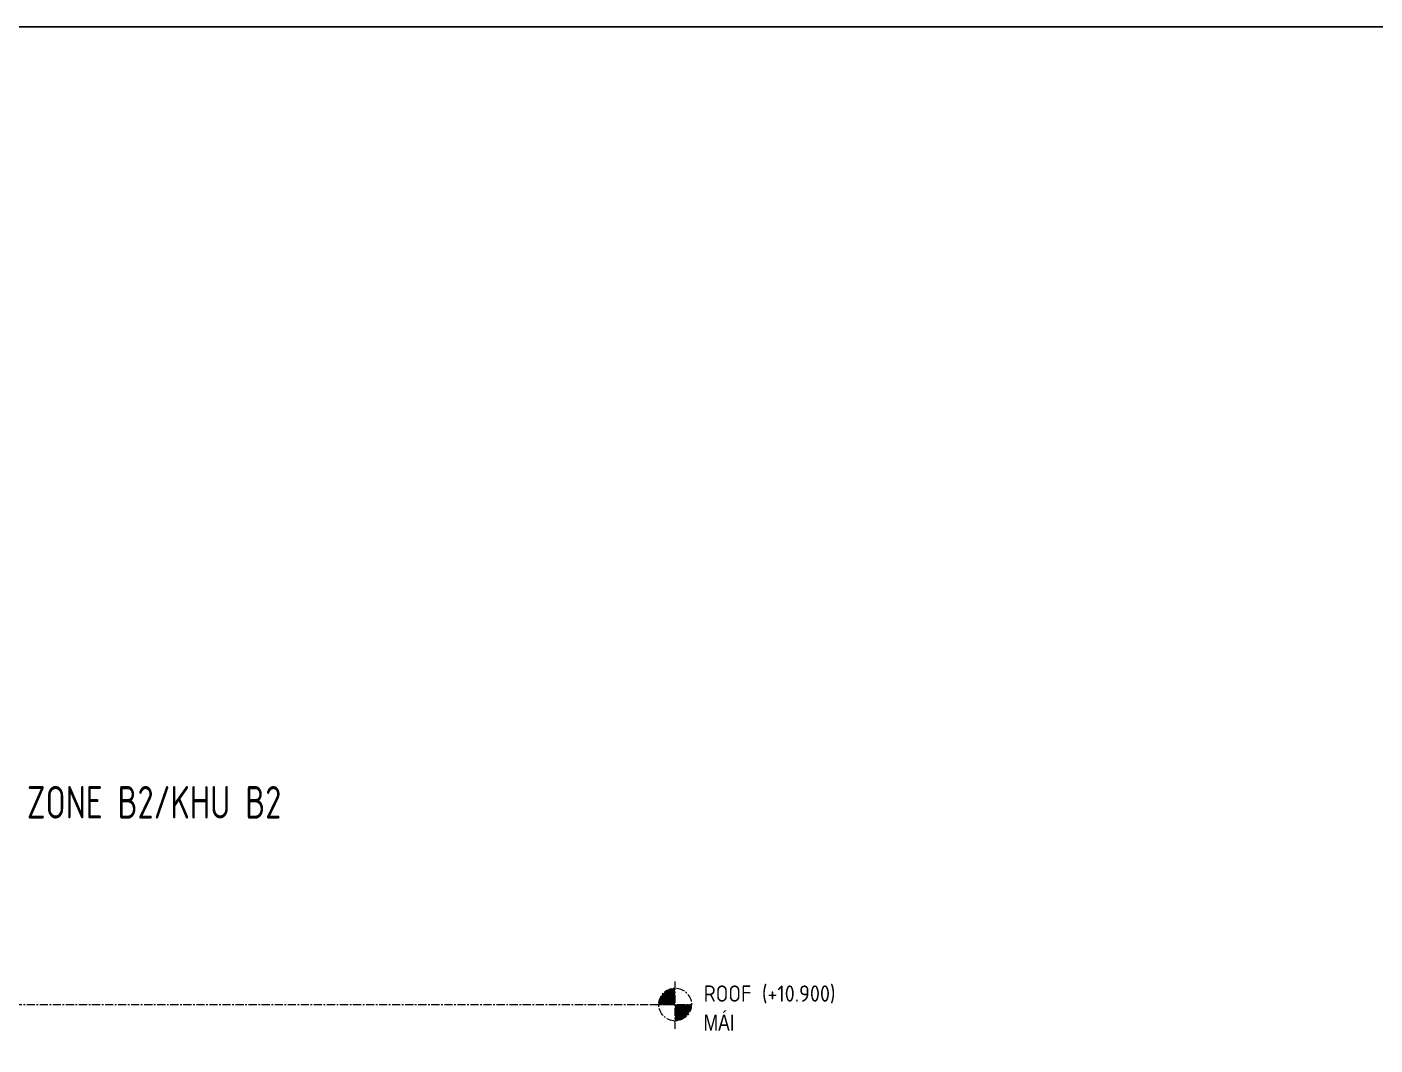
# Model space of a CAD drawing. Header units: millimetres. Extents: x -197 to 1453, y -101 to 618.
# Drawn here: x 587.1 to 793.7, y 461.6 to 617.7 of the extents above; entities that cross this region are included whole.
import ezdxf

# ---------------------------------------------------------------- set-up
doc = ezdxf.new("R2010")
doc.units = ezdxf.units.MM
doc.linetypes.add('HC-B_EC0-112 ZONE B-TELEPHONE & DATA SYSTEM SCHEMATIC (200529)$0$xx-219010_E-Tell & Data System Floor line$0$CENTER', pattern=[2, 1.25, -0.25, 0.25, -0.25])
doc.layers.add('HC-B_EC0-112 ZONE B-TELEPHONE & DATA SYSTEM SCHEMATIC (200529)$0$GEC-G-ANNO-TEXT-EN', color=7, linetype='Continuous')
doc.layers.add('HC-B_EC0-112 ZONE B-TELEPHONE & DATA SYSTEM SCHEMATIC (200529)$0$xx-219010_E-Tell & Data System Floor line$0$GEC-G-DIAG-FLOR', color=8, linetype='HC-B_EC0-112 ZONE B-TELEPHONE & DATA SYSTEM SCHEMATIC (200529)$0$xx-219010_E-Tell & Data System Floor line$0$CENTER', lineweight=9)
doc.styles.add('HC-B_EC0-112 ZONE B-TELEPHONE & DATA SYSTEM SCHEMATIC (200529)$0$x-219010-E-00_Tell & Data System Schematic$0$GEC-EN_Text Style-2.5mm-Isocp', font='isocp.shx', dxfattribs={"width": 0.8, "height": 2.5})
doc.styles.add('HC-B_EC0-112 ZONE B-TELEPHONE & DATA SYSTEM SCHEMATIC (200529)$0$xx-219010_E-Tell & Data System Floor line$0$GEC-EN_Text Style-2.5mm-Isocp', font='isocp.shx', dxfattribs={"height": 2.5})
doc.styles.add('HC-B_EC0-112 ZONE B-TELEPHONE & DATA SYSTEM SCHEMATIC (200529)$0$xx-219010_E-Tell & Data System Floor line$0$GEC-VN_Text Style-2.5mm-Hoatbif-WF 0.8', font='hoatbif.shx', dxfattribs={"width": 0.8, "height": 2.5})

# ---------------------------------------------------------------- blocks, each defined once
blk = doc.blocks.new('HC-B_EC0-112 ZONE B-TELEPHONE & DATA SYSTEM SCHEMATIC (200529)$0$xx-219010_E-Tell & Data System Floor line$0$GEC-M&E_ELEVATION LEVEL')
at = {"lineweight": 9}
h = blk.add_hatch(color=251, dxfattribs=at)
edge = h.paths.add_edge_path(flags=0)
edge.add_line((0, 0), (-2.5, 0))
edge.add_arc((0, 0), 2.5, 90, 180, ccw=False)
edge.add_line((0, 2.5), (0, 0))
h = blk.add_hatch(color=251, dxfattribs=at)
edge = h.paths.add_edge_path(flags=0)
edge.add_line((0, 0), (2.5, 0))
edge.add_arc((0, 0), 2.5, -90, 0, ccw=False)
edge.add_line((0, -2.5), (0, 0))
for p, q in [((0, -3.75), (0, 3.75)), ((-3.75, 0), (2.5, 0))]:
    blk.add_line(p, q, dxfattribs=at)
blk.add_circle((0, 0), 2.5, dxfattribs=at)
at = {"color": 7, "style": 'HC-B_EC0-112 ZONE B-TELEPHONE & DATA SYSTEM SCHEMATIC (200529)$0$xx-219010_E-Tell & Data System Floor line$0$GEC-EN_Text Style-2.5mm-Isocp'}
for tag, p in [('GEC-NAME', (4.07, 0.43)), ('DESCRIPTION-1', (4.07, -3.07)), ('DESCRIPTION-2', (4.07, -6.57)), ('SPARE', (4.07, -10.07))]:
    blk.add_attdef(tag, p, '', height=2.5, dxfattribs=at)
blk = doc.blocks.new('HC-B_EC0-112 ZONE B-TELEPHONE & DATA SYSTEM SCHEMATIC (200529)$0$xx-219010_E-Tell & Data System Floor line', base_point=(-18, 186.01))
at = {"layer": 'HC-B_EC0-112 ZONE B-TELEPHONE & DATA SYSTEM SCHEMATIC (200529)$0$xx-219010_E-Tell & Data System Floor line$0$GEC-G-DIAG-FLOR'}
blk.add_line((396.89, 653.87), (756.25, 653.87), dxfattribs=at)
ref = blk.add_blockref('HC-B_EC0-112 ZONE B-TELEPHONE & DATA SYSTEM SCHEMATIC (200529)$0$xx-219010_E-Tell & Data System Floor line$0$GEC-M&E_ELEVATION LEVEL', (756.25, 653.87), dxfattribs=at)
ref.add_attrib('GEC-NAME', 'ROOF', (760.62, 654.29), dxfattribs={"layer": '0', "color": 7, "height": 2.5, "style": 'HC-B_EC0-112 ZONE B-TELEPHONE & DATA SYSTEM SCHEMATIC (200529)$0$xx-219010_E-Tell & Data System Floor line$0$GEC-EN_Text Style-2.5mm-Isocp'})
ref.add_attrib('DESCRIPTION-1', 'M¸I', (760.62, 649.83), dxfattribs={"layer": '0', "color": 7, "height": 2.5, "style": 'HC-B_EC0-112 ZONE B-TELEPHONE & DATA SYSTEM SCHEMATIC (200529)$0$xx-219010_E-Tell & Data System Floor line$0$GEC-VN_Text Style-2.5mm-Hoatbif-WF 0.8', "width": 0.8})
ref.add_attrib('DESCRIPTION-2', '(+10.900)', (769.56, 654.29), dxfattribs={"layer": '0', "color": 7, "height": 2.5, "style": 'HC-B_EC0-112 ZONE B-TELEPHONE & DATA SYSTEM SCHEMATIC (200529)$0$xx-219010_E-Tell & Data System Floor line$0$GEC-EN_Text Style-2.5mm-Isocp'})
blk = doc.blocks.new('HC-B_EC0-112 ZONE B-TELEPHONE & DATA SYSTEM SCHEMATIC (200529)')
blk.add_lwpolyline([(-196.95, 617.68), (1453.09, 617.68), (1453.09, -101.37), (-196.95, -101.37)], close=True)
blk.add_blockref('HC-B_EC0-112 ZONE B-TELEPHONE & DATA SYSTEM SCHEMATIC (200529)$0$xx-219010_E-Tell & Data System Floor line', (-87.86, 0))
at = {"layer": 'HC-B_EC0-112 ZONE B-TELEPHONE & DATA SYSTEM SCHEMATIC (200529)$0$GEC-G-ANNO-TEXT-EN', "insert": (587.07, 501.35), "char_height": 5, "attachment_point": 1, "style": 'HC-B_EC0-112 ZONE B-TELEPHONE & DATA SYSTEM SCHEMATIC (200529)$0$x-219010-E-00_Tell & Data System Schematic$0$GEC-EN_Text Style-2.5mm-Isocp'}
blk.add_mtext_dynamic_manual_height_columns('ZONE B2/KHU B2', width=80.6545, gutter_width=12.5, heights=[0], dxfattribs=at)

msp = doc.modelspace()

# ---------------------------------------------------------------- block references
msp.add_blockref('HC-B_EC0-112 ZONE B-TELEPHONE & DATA SYSTEM SCHEMATIC (200529)', (0, 0))

doc.saveas('drawing.dxf')
